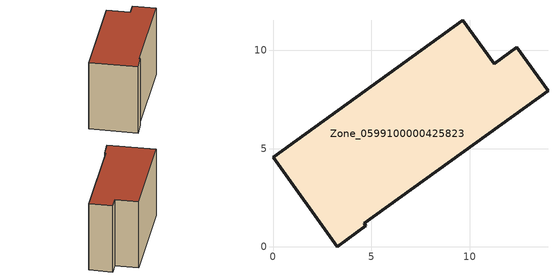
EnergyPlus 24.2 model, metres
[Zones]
Zone_0599100000425823
 floor ground (C_G): 11.25,9.32 12.39,10.14 13.98,7.94 4.63,1.21 4.72,1.09 3.28,0 0,4.55 9.65,11.53 z0
 wall outside (C_F): 9.65,11.53 0,4.55 3.28,0 4.72,1.09 4.63,1.21 13.98,7.94 12.39,10.14 11.25,9.32 9.65,11.53 z0:8.55
 roof outside (C_R): 4.63,1.21 13.98,7.94 12.39,10.14 11.25,9.32 9.65,11.53 0,4.55 3.28,0 4.72,1.09 z8.55
[BUILDING]
Pand.0599100000425823: North Axis=0; Terrain=City; Loads Convergence Tolerance Value=0.04; Temperature Convergence Tolerance Value=0.4; Solar Distribution=FullExterior; Maximum Number of Warmup Days=25; Minimum Number of Warmup Days=1
[Site:Location]
Rotterdam.The.Hague.AP_ZH_NLD Design_Conditions: Latitude=51.96; Longitude=4.45; Time Zone=1; Elevation=-4.5
[SITE:GROUNDTEMPERATURE:BUILDINGSURFACE]
18, 18, 18, 18, 18, 18, 18, 18, 18, 18, 18, 18
[MATERIAL] Thermal Absorptance=0.9; Solar Absorptance=0.7; Visible Absorptance=0.7
Name | Roughness | Thickness | Conductivity | Density | Specific Heat
G.TI.2006-2014 | MediumSmooth | 0.15 | 0.06 | 540 | 1210
F.TI.2006-2014 | Rough | 0.3 | 0.12 | 1920 | 840
R.TI.2006-2014 | MediumRough | 0.2 | 0.08 | 1500 | 1000
[CONSTRUCTION]
C_G: G.TI.2006-2014
C_F: F.TI.2006-2014
C_R: R.TI.2006-2014
[ZONE]
Zone_0599100000425823: Type=1; Multiplier=1; Ceiling Height=Autocalculate; Volume=Autocalculate; Floor Area=autocalculate; Part of Total Floor Area=Yes
[ZONEINFILTRATION:DESIGNFLOWRATE]
Infil_Zone_0599100000425823: Zone or ZoneList or Space or SpaceList=Zone_0599100000425823; Schedule=AlwaysOn; Design Flow Rate Calculation Method=Flow/Area; Flow Rate per Floor Area=0.0015; Constant Term Coefficient=1; Temperature Term Coefficient=0; Velocity Term Coefficient=0; Velocity Squared Term Coefficient=0
[HVACTEMPLATE:ZONE:IDEALLOADSAIRSYSTEM]
Zone_0599100000425823: Maximum Heating Supply Air Temperature=50; Minimum Cooling Supply Air Temperature=13; Maximum Heating Supply Air Humidity Ratio=0.0156; Minimum Cooling Supply Air Humidity Ratio=0.0077; Heating Limit=NoLimit; Cooling Limit=NoLimit; Dehumidification Control Type=ConstantSensibleHeatRatio; Cooling Sensible Heat Ratio=0.7; Dehumidification Setpoint=60; Humidification Control Type=None; Humidification Setpoint=30; Outdoor Air Method=None; Outdoor Air Flow Rate per Person=0.00944; Outdoor Air Flow Rate per Zone Floor Area=0; Outdoor Air Flow Rate per Zone=0; Demand Controlled Ventilation Type=None; Outdoor Air Economizer Type=NoEconomizer; Heat Recovery Type=None; Sensible Heat Recovery Effectiveness=0.7; Latent Heat Recovery Effectiveness=0.65
[ZONECONTROL:THERMOSTAT]
ThermostatControl_Zone_0599100000425823: Zone or ZoneList=Zone_0599100000425823; Control Type Schedule=DualSetpointControlType; Control 1=Thermostat_Zone_0599100000425823; Temperature Difference Between Cutout And Setpoint=0
[THERMOSTATSETPOINT:DUALSETPOINT]
Thermostat_Zone_0599100000425823: Heating Setpoint Temperature Schedule=HeatingSetpoint_Zone_0599100000425823; Cooling Setpoint Temperature Schedule=CoolingSetpoint_Zone_0599100000425823
[SCHEDULE:COMPACT]
HeatingSetpoint_Zone_0599100000425823: Through: 12/31, For: AllDays, Until: 24:00, 21
CoolingSetpoint_Zone_0599100000425823: Through: 12/31, For: AllDays, Until: 24:00, 24
DualSetpointControlType: Through: 12/31, For: AllDays, Until: 24:00, 4
AlwaysOn: Through: 12/31, For: AllDays, Until: 24:00, 1
